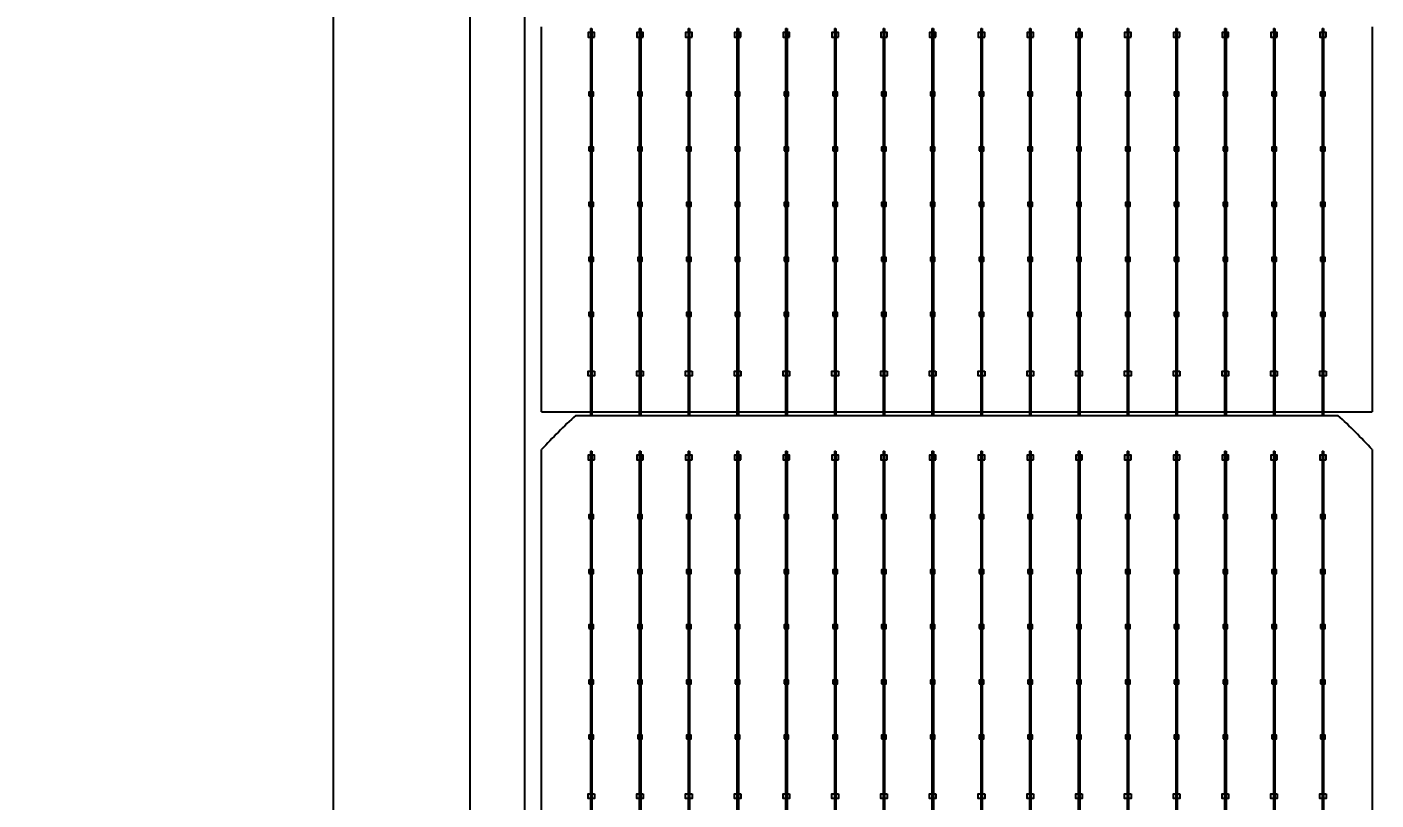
# Model space of a CAD drawing. Header units: millimetres. Extents: x 10297564 to 11610295, y -9287743 to -8409454.
# Drawn here: x 10388906 to 10393034, y -9099437 to -9097072 of the extents above; entities that cross this region are included whole.
import ezdxf

# ---------------------------------------------------------------- set-up
doc = ezdxf.new("R2010")
doc.units = ezdxf.units.MM
doc.header["$LTSCALE"] = 100
doc.layers.add('E1', color=1, linetype='Continuous')
doc.styles.add('HL-S1', font='DotumChe.ttf')
doc.styles.add('MG', font='malgun.ttf')
doc.dimstyles.new('HL-100', dxfattribs={"dimscale": 100, "dimtxt": 3, "dimasz": 4, "dimexe": 2, "dimexo": 2, "dimgap": 1, "dimtad": 1, "dimdec": 0, "dimzin": 0, "dimlunit": 6, "dimtxsty": 'HL-S1', "dimblk": 'DOTSMALL', "dimcen": 4, "dimdle": 2, "dimclrd": 256, "dimclre": 256, "dimclrt": 4, "dimazin": 0, "dimtfac": 1, "dimtdec": 0, "dimtix": 1, "dimtmove": 2, "dimatfit": 3, "dimldrblk": 'DOTSMALL', "dimfxl": 1.5, "dimtolj": 1, "dimtzin": 0, "dimlwd": -1, "dimlwe": -1, "dimarcsym": 0})

# ---------------------------------------------------------------- blocks, each defined once
blk = doc.blocks.new('*D71')
at = {"layer": 'defpoints', "color": 0, "transparency": 16777216}
for p in [(10389843.9, -9073235.9), (10390262.3, -9073235.9), (10390262.3, -9107604.7)]:
    blk.add_point(p, dxfattribs=at)
at = {"layer": 'E1', "color": 1, "transparency": 16777216}
for p, q in [((10389862.3, -9073235.9), (10389443.9, -9073235.9)), ((10389843.9, -9107204.7), (10389843.9, -9073635.9)), ((10389862.3, -9107604.7), (10389443.9, -9107604.7))]:
    blk.add_line(p, q, dxfattribs=at)
for points in [[(10389777.2, -9073635.9), (10389910.5, -9073635.9), (10389843.9, -9073235.9)], [(10389777.2, -9107204.7), (10389910.5, -9107204.7), (10389843.9, -9107604.7)]]:
    blk.add_solid(points, dxfattribs=at)
at = {"layer": 'E1', "color": 7, "transparency": 16777216, "insert": (10389234, -9090245.9), "char_height": 500, "attachment_point": 5, "rotation": 90, "style": 'MG'}
blk.add_mtext('\\A1;2464', dxfattribs=at)
blk = doc.blocks.new('_DotSmall')
at = {"color": 0, "linetype": 'ByBlock', "const_width": 0.5}
blk.add_lwpolyline([(-0.0625, 0, 1), (0.0625, 0, 1)], format="xyb", close=True, dxfattribs=at)

msp = doc.modelspace()

# ---------------------------------------------------------------- linework, layer by layer
for p, q in [((10390630.4, -9097077.1), (10390630.4, -9098260)), ((10390634.8, -9097077.1), (10390634.8, -9098260)), ((10390779.6, -9097077.1), (10390779.6, -9098260)), ((10390784.1, -9097077.1), (10390784.1, -9098260)), ((10390928.9, -9097077.1), (10390928.9, -9098260)), ((10390933.3, -9097077.1), (10390933.3, -9098260)), ((10391078.1, -9097077.1), (10391078.1, -9098260)), ((10391082.6, -9097077.1), (10391082.6, -9098260)), ((10391227.4, -9097077.1), (10391227.4, -9098260)), ((10391231.8, -9097077.1), (10391231.8, -9098260)), ((10391376.6, -9097077.1), (10391376.6, -9098260)), ((10391381.1, -9097077.1), (10391381.1, -9098260)), ((10391525.9, -9097077.1), (10391525.9, -9098260)), ((10391530.3, -9097077.1), (10391530.3, -9098260)), ((10391675.1, -9097077.1), (10391675.1, -9098260)), ((10391679.6, -9097077.1), (10391679.6, -9098260)), ((10391824.4, -9097077.1), (10391824.4, -9098260)), ((10391828.8, -9097077.1), (10391828.8, -9098260)), ((10391973.6, -9097077.1), (10391973.6, -9098260)), ((10391978.1, -9097077.1), (10391978.1, -9098260)), ((10392122.9, -9097077.1), (10392122.9, -9098260)), ((10392127.3, -9097077.1), (10392127.3, -9098260)), ((10392272.1, -9097077.1), (10392272.1, -9098260)), ((10392276.6, -9097077.1), (10392276.6, -9098260)), ((10392421.4, -9097077.1), (10392421.4, -9098260)), ((10392425.8, -9097077.1), (10392425.8, -9098260)), ((10392570.6, -9097077.1), (10392570.6, -9098260)), ((10392575.1, -9097077.1), (10392575.1, -9098260)), ((10392719.8, -9097077.1), (10392719.8, -9098260)), ((10392724.3, -9097077.1), (10392724.3, -9098260)), ((10392869.1, -9097077.1), (10392869.1, -9098260)), ((10392873.6, -9097077.1), (10392873.6, -9098260)), ((10390480.6, -9098248.8), (10393022, -9098248.8)), ((10390630.4, -9098369.8), (10390630.4, -9099552.7)), ((10390634.8, -9098369.8), (10390634.8, -9099552.7)), ((10390779.6, -9098369.8), (10390779.6, -9099552.7)), ((10390784.1, -9098369.8), (10390784.1, -9099552.7)), ((10390928.9, -9098369.8), (10390928.9, -9099552.7)), ((10390933.3, -9098369.8), (10390933.3, -9099552.7)), ((10391078.1, -9098369.8), (10391078.1, -9099552.7)), ((10391082.6, -9098369.8), (10391082.6, -9099552.7)), ((10391227.4, -9098369.8), (10391227.4, -9099552.7)), ((10391231.8, -9098369.8), (10391231.8, -9099552.7)), ((10391376.6, -9098369.8), (10391376.6, -9099552.7)), ((10391381.1, -9098369.8), (10391381.1, -9099552.7)), ((10391525.9, -9098369.8), (10391525.9, -9099552.7)), ((10391530.3, -9098369.8), (10391530.3, -9099552.7)), ((10391675.1, -9098369.8), (10391675.1, -9099552.7)), ((10391679.6, -9098369.8), (10391679.6, -9099552.7)), ((10391824.4, -9098369.8), (10391824.4, -9099552.7)), ((10391828.8, -9098369.8), (10391828.8, -9099552.7)), ((10391973.6, -9098369.8), (10391973.6, -9099552.7)), ((10391978.1, -9098369.8), (10391978.1, -9099552.7)), ((10392122.9, -9098369.8), (10392122.9, -9099552.7)), ((10392127.3, -9098369.8), (10392127.3, -9099552.7)), ((10392272.1, -9098369.8), (10392272.1, -9099552.7)), ((10392276.6, -9098369.8), (10392276.6, -9099552.7)), ((10392421.4, -9098369.8), (10392421.4, -9099552.7)), ((10392425.8, -9098369.8), (10392425.8, -9099552.7)), ((10392570.6, -9098369.8), (10392570.6, -9099552.7)), ((10392575.1, -9098369.8), (10392575.1, -9099552.7)), ((10392719.8, -9098369.8), (10392719.8, -9099552.7)), ((10392724.3, -9098369.8), (10392724.3, -9099552.7)), ((10392869.1, -9098369.8), (10392869.1, -9099552.7)), ((10392873.6, -9098369.8), (10392873.6, -9099552.7))]:
    msp.add_line(p, q)
for points in [[(10390262.3, -9073235.9), (10406065.8, -9073235.9), (10406065.8, -9107604.7), (10390262.3, -9107604.7)], [(10390429.7, -9073403.3), (10405898.4, -9073403.3), (10405898.4, -9107437.3), (10390429.7, -9107437.3)], [(10390642.4, -9097103.2), (10390642.4, -9097089.3), (10390622.9, -9097089.3), (10390622.9, -9097103.2)], [(10390791.6, -9097103.2), (10390791.6, -9097089.3), (10390772.1, -9097089.3), (10390772.1, -9097103.2)], [(10390940.9, -9097103.2), (10390940.9, -9097089.3), (10390921.3, -9097089.3), (10390921.3, -9097103.2)], [(10391090.1, -9097103.2), (10391090.1, -9097089.3), (10391070.6, -9097089.3), (10391070.6, -9097103.2)], [(10391239.4, -9097103.2), (10391239.4, -9097089.3), (10391219.8, -9097089.3), (10391219.8, -9097103.2)], [(10391388.6, -9097103.2), (10391388.6, -9097089.3), (10391369.1, -9097089.3), (10391369.1, -9097103.2)], [(10391537.9, -9097103.2), (10391537.9, -9097089.3), (10391518.3, -9097089.3), (10391518.3, -9097103.2)], [(10391687.1, -9097103.2), (10391687.1, -9097089.3), (10391667.6, -9097089.3), (10391667.6, -9097103.2)], [(10391836.4, -9097103.2), (10391836.4, -9097089.3), (10391816.8, -9097089.3), (10391816.8, -9097103.2)], [(10391985.6, -9097103.2), (10391985.6, -9097089.3), (10391966.1, -9097089.3), (10391966.1, -9097103.2)], [(10392134.9, -9097103.2), (10392134.9, -9097089.3), (10392115.3, -9097089.3), (10392115.3, -9097103.2)], [(10392284.1, -9097103.2), (10392284.1, -9097089.3), (10392264.6, -9097089.3), (10392264.6, -9097103.2)], [(10392433.3, -9097103.2), (10392433.3, -9097089.3), (10392413.8, -9097089.3), (10392413.8, -9097103.2)], [(10392582.6, -9097103.2), (10392582.6, -9097089.3), (10392563.1, -9097089.3), (10392563.1, -9097103.2)], [(10392731.8, -9097103.2), (10392731.8, -9097089.3), (10392712.3, -9097089.3), (10392712.3, -9097103.2)], [(10392881.1, -9097103.2), (10392881.1, -9097089.3), (10392861.6, -9097089.3), (10392861.6, -9097103.2)], [(10390625.6, -9097282.7), (10390639.6, -9097282.7), (10390639.6, -9097271.6), (10390625.6, -9097271.6)], [(10390774.9, -9097282.7), (10390788.8, -9097282.7), (10390788.8, -9097271.6), (10390774.9, -9097271.6)], [(10390924.1, -9097282.7), (10390938.1, -9097282.7), (10390938.1, -9097271.6), (10390924.1, -9097271.6)], [(10391073.4, -9097282.7), (10391087.3, -9097282.7), (10391087.3, -9097271.6), (10391073.4, -9097271.6)], [(10391222.6, -9097282.7), (10391236.6, -9097282.7), (10391236.6, -9097271.6), (10391222.6, -9097271.6)], [(10391371.9, -9097282.7), (10391385.8, -9097282.7), (10391385.8, -9097271.6), (10391371.9, -9097271.6)], [(10391521.1, -9097282.7), (10391535.1, -9097282.7), (10391535.1, -9097271.6), (10391521.1, -9097271.6)], [(10391670.4, -9097282.7), (10391684.3, -9097282.7), (10391684.3, -9097271.6), (10391670.4, -9097271.6)], [(10391819.6, -9097282.7), (10391833.6, -9097282.7), (10391833.6, -9097271.6), (10391819.6, -9097271.6)], [(10391968.9, -9097282.7), (10391982.8, -9097282.7), (10391982.8, -9097271.6), (10391968.9, -9097271.6)], [(10392118.1, -9097282.7), (10392132.1, -9097282.7), (10392132.1, -9097271.6), (10392118.1, -9097271.6)], [(10392267.4, -9097282.7), (10392281.3, -9097282.7), (10392281.3, -9097271.6), (10392267.4, -9097271.6)], [(10392416.6, -9097282.7), (10392430.6, -9097282.7), (10392430.6, -9097271.6), (10392416.6, -9097271.6)], [(10392565.9, -9097282.7), (10392579.8, -9097282.7), (10392579.8, -9097271.6), (10392565.9, -9097271.6)], [(10392715.1, -9097282.7), (10392729.1, -9097282.7), (10392729.1, -9097271.6), (10392715.1, -9097271.6)], [(10392864.4, -9097282.7), (10392878.3, -9097282.7), (10392878.3, -9097271.6), (10392864.4, -9097271.6)], [(10390625.6, -9097451.2), (10390639.6, -9097451.2), (10390639.6, -9097440.1), (10390625.6, -9097440.1)], [(10390774.9, -9097451.2), (10390788.8, -9097451.2), (10390788.8, -9097440.1), (10390774.9, -9097440.1)], [(10390924.1, -9097451.2), (10390938.1, -9097451.2), (10390938.1, -9097440.1), (10390924.1, -9097440.1)], [(10391073.4, -9097451.2), (10391087.3, -9097451.2), (10391087.3, -9097440.1), (10391073.4, -9097440.1)], [(10391222.6, -9097451.2), (10391236.6, -9097451.2), (10391236.6, -9097440.1), (10391222.6, -9097440.1)], [(10391371.9, -9097451.2), (10391385.8, -9097451.2), (10391385.8, -9097440.1), (10391371.9, -9097440.1)], [(10391521.1, -9097451.2), (10391535.1, -9097451.2), (10391535.1, -9097440.1), (10391521.1, -9097440.1)], [(10391670.4, -9097451.2), (10391684.3, -9097451.2), (10391684.3, -9097440.1), (10391670.4, -9097440.1)], [(10391819.6, -9097451.2), (10391833.6, -9097451.2), (10391833.6, -9097440.1), (10391819.6, -9097440.1)], [(10391968.9, -9097451.2), (10391982.8, -9097451.2), (10391982.8, -9097440.1), (10391968.9, -9097440.1)], [(10392118.1, -9097451.2), (10392132.1, -9097451.2), (10392132.1, -9097440.1), (10392118.1, -9097440.1)], [(10392267.4, -9097451.2), (10392281.3, -9097451.2), (10392281.3, -9097440.1), (10392267.4, -9097440.1)], [(10392416.6, -9097451.2), (10392430.6, -9097451.2), (10392430.6, -9097440.1), (10392416.6, -9097440.1)], [(10392565.9, -9097451.2), (10392579.8, -9097451.2), (10392579.8, -9097440.1), (10392565.9, -9097440.1)], [(10392715.1, -9097451.2), (10392729.1, -9097451.2), (10392729.1, -9097440.1), (10392715.1, -9097440.1)], [(10392864.4, -9097451.2), (10392878.3, -9097451.2), (10392878.3, -9097440.1), (10392864.4, -9097440.1)], [(10390625.6, -9097619.7), (10390639.6, -9097619.7), (10390639.6, -9097608.6), (10390625.6, -9097608.6)], [(10390774.9, -9097619.7), (10390788.8, -9097619.7), (10390788.8, -9097608.6), (10390774.9, -9097608.6)], [(10390924.1, -9097619.7), (10390938.1, -9097619.7), (10390938.1, -9097608.6), (10390924.1, -9097608.6)], [(10391073.4, -9097619.7), (10391087.3, -9097619.7), (10391087.3, -9097608.6), (10391073.4, -9097608.6)], [(10391222.6, -9097619.7), (10391236.6, -9097619.7), (10391236.6, -9097608.6), (10391222.6, -9097608.6)], [(10391371.9, -9097619.7), (10391385.8, -9097619.7), (10391385.8, -9097608.6), (10391371.9, -9097608.6)], [(10391521.1, -9097619.7), (10391535.1, -9097619.7), (10391535.1, -9097608.6), (10391521.1, -9097608.6)], [(10391670.4, -9097619.7), (10391684.3, -9097619.7), (10391684.3, -9097608.6), (10391670.4, -9097608.6)], [(10391819.6, -9097619.7), (10391833.6, -9097619.7), (10391833.6, -9097608.6), (10391819.6, -9097608.6)], [(10391968.9, -9097619.7), (10391982.8, -9097619.7), (10391982.8, -9097608.6), (10391968.9, -9097608.6)], [(10392118.1, -9097619.7), (10392132.1, -9097619.7), (10392132.1, -9097608.6), (10392118.1, -9097608.6)], [(10392267.4, -9097619.7), (10392281.3, -9097619.7), (10392281.3, -9097608.6), (10392267.4, -9097608.6)], [(10392416.6, -9097619.7), (10392430.6, -9097619.7), (10392430.6, -9097608.6), (10392416.6, -9097608.6)], [(10392565.9, -9097619.7), (10392579.8, -9097619.7), (10392579.8, -9097608.6), (10392565.9, -9097608.6)], [(10392715.1, -9097619.7), (10392729.1, -9097619.7), (10392729.1, -9097608.6), (10392715.1, -9097608.6)], [(10392864.4, -9097619.7), (10392878.3, -9097619.7), (10392878.3, -9097608.6), (10392864.4, -9097608.6)], [(10390625.6, -9097788.2), (10390639.6, -9097788.2), (10390639.6, -9097777.1), (10390625.6, -9097777.1)], [(10390774.9, -9097788.2), (10390788.8, -9097788.2), (10390788.8, -9097777.1), (10390774.9, -9097777.1)], [(10390924.1, -9097788.2), (10390938.1, -9097788.2), (10390938.1, -9097777.1), (10390924.1, -9097777.1)], [(10391073.4, -9097788.2), (10391087.3, -9097788.2), (10391087.3, -9097777.1), (10391073.4, -9097777.1)], [(10391222.6, -9097788.2), (10391236.6, -9097788.2), (10391236.6, -9097777.1), (10391222.6, -9097777.1)], [(10391371.9, -9097788.2), (10391385.8, -9097788.2), (10391385.8, -9097777.1), (10391371.9, -9097777.1)], [(10391521.1, -9097788.2), (10391535.1, -9097788.2), (10391535.1, -9097777.1), (10391521.1, -9097777.1)], [(10391670.4, -9097788.2), (10391684.3, -9097788.2), (10391684.3, -9097777.1), (10391670.4, -9097777.1)], [(10391819.6, -9097788.2), (10391833.6, -9097788.2), (10391833.6, -9097777.1), (10391819.6, -9097777.1)], [(10391968.9, -9097788.2), (10391982.8, -9097788.2), (10391982.8, -9097777.1), (10391968.9, -9097777.1)], [(10392118.1, -9097788.2), (10392132.1, -9097788.2), (10392132.1, -9097777.1), (10392118.1, -9097777.1)], [(10392267.4, -9097788.2), (10392281.3, -9097788.2), (10392281.3, -9097777.1), (10392267.4, -9097777.1)], [(10392416.6, -9097788.2), (10392430.6, -9097788.2), (10392430.6, -9097777.1), (10392416.6, -9097777.1)], [(10392565.9, -9097788.2), (10392579.8, -9097788.2), (10392579.8, -9097777.1), (10392565.9, -9097777.1)], [(10392715.1, -9097788.2), (10392729.1, -9097788.2), (10392729.1, -9097777.1), (10392715.1, -9097777.1)], [(10392864.4, -9097788.2), (10392878.3, -9097788.2), (10392878.3, -9097777.1), (10392864.4, -9097777.1)], [(10390625.6, -9097956.7), (10390639.6, -9097956.7), (10390639.6, -9097945.6), (10390625.6, -9097945.6)], [(10390774.9, -9097956.7), (10390788.8, -9097956.7), (10390788.8, -9097945.6), (10390774.9, -9097945.6)], [(10390924.1, -9097956.7), (10390938.1, -9097956.7), (10390938.1, -9097945.6), (10390924.1, -9097945.6)], [(10391073.4, -9097956.7), (10391087.3, -9097956.7), (10391087.3, -9097945.6), (10391073.4, -9097945.6)], [(10391222.6, -9097956.7), (10391236.6, -9097956.7), (10391236.6, -9097945.6), (10391222.6, -9097945.6)], [(10391371.9, -9097956.7), (10391385.8, -9097956.7), (10391385.8, -9097945.6), (10391371.9, -9097945.6)], [(10391521.1, -9097956.7), (10391535.1, -9097956.7), (10391535.1, -9097945.6), (10391521.1, -9097945.6)], [(10391670.4, -9097956.7), (10391684.3, -9097956.7), (10391684.3, -9097945.6), (10391670.4, -9097945.6)], [(10391819.6, -9097956.7), (10391833.6, -9097956.7), (10391833.6, -9097945.6), (10391819.6, -9097945.6)], [(10391968.9, -9097956.7), (10391982.8, -9097956.7), (10391982.8, -9097945.6), (10391968.9, -9097945.6)], [(10392118.1, -9097956.7), (10392132.1, -9097956.7), (10392132.1, -9097945.6), (10392118.1, -9097945.6)], [(10392267.4, -9097956.7), (10392281.3, -9097956.7), (10392281.3, -9097945.6), (10392267.4, -9097945.6)], [(10392416.6, -9097956.7), (10392430.6, -9097956.7), (10392430.6, -9097945.6), (10392416.6, -9097945.6)], [(10392565.9, -9097956.7), (10392579.8, -9097956.7), (10392579.8, -9097945.6), (10392565.9, -9097945.6)], [(10392715.1, -9097956.7), (10392729.1, -9097956.7), (10392729.1, -9097945.6), (10392715.1, -9097945.6)], [(10392864.4, -9097956.7), (10392878.3, -9097956.7), (10392878.3, -9097945.6), (10392864.4, -9097945.6)], [(10390642.4, -9098125.1), (10390642.4, -9098139), (10390622.9, -9098139), (10390622.9, -9098125.1)], [(10390791.6, -9098125.1), (10390791.6, -9098139), (10390772.1, -9098139), (10390772.1, -9098125.1)], [(10390940.9, -9098125.1), (10390940.9, -9098139), (10390921.3, -9098139), (10390921.3, -9098125.1)], [(10391090.1, -9098125.1), (10391090.1, -9098139), (10391070.6, -9098139), (10391070.6, -9098125.1)], [(10391239.4, -9098125.1), (10391239.4, -9098139), (10391219.8, -9098139), (10391219.8, -9098125.1)], [(10391388.6, -9098125.1), (10391388.6, -9098139), (10391369.1, -9098139), (10391369.1, -9098125.1)], [(10391537.9, -9098125.1), (10391537.9, -9098139), (10391518.3, -9098139), (10391518.3, -9098125.1)], [(10391687.1, -9098125.1), (10391687.1, -9098139), (10391667.6, -9098139), (10391667.6, -9098125.1)], [(10391836.4, -9098125.1), (10391836.4, -9098139), (10391816.8, -9098139), (10391816.8, -9098125.1)], [(10391985.6, -9098125.1), (10391985.6, -9098139), (10391966.1, -9098139), (10391966.1, -9098125.1)], [(10392134.9, -9098125.1), (10392134.9, -9098139), (10392115.3, -9098139), (10392115.3, -9098125.1)], [(10392284.1, -9098125.1), (10392284.1, -9098139), (10392264.6, -9098139), (10392264.6, -9098125.1)], [(10392433.3, -9098125.1), (10392433.3, -9098139), (10392413.8, -9098139), (10392413.8, -9098125.1)], [(10392582.6, -9098125.1), (10392582.6, -9098139), (10392563.1, -9098139), (10392563.1, -9098125.1)], [(10392731.8, -9098125.1), (10392731.8, -9098139), (10392712.3, -9098139), (10392712.3, -9098125.1)], [(10392881.1, -9098125.1), (10392881.1, -9098139), (10392861.6, -9098139), (10392861.6, -9098125.1)], [(10390642.4, -9098395.9), (10390642.4, -9098381.9), (10390622.9, -9098381.9), (10390622.9, -9098395.9)], [(10390791.6, -9098395.9), (10390791.6, -9098381.9), (10390772.1, -9098381.9), (10390772.1, -9098395.9)], [(10390940.9, -9098395.9), (10390940.9, -9098381.9), (10390921.3, -9098381.9), (10390921.3, -9098395.9)], [(10391090.1, -9098395.9), (10391090.1, -9098381.9), (10391070.6, -9098381.9), (10391070.6, -9098395.9)], [(10391239.4, -9098395.9), (10391239.4, -9098381.9), (10391219.8, -9098381.9), (10391219.8, -9098395.9)], [(10391388.6, -9098395.9), (10391388.6, -9098381.9), (10391369.1, -9098381.9), (10391369.1, -9098395.9)], [(10391537.9, -9098395.9), (10391537.9, -9098381.9), (10391518.3, -9098381.9), (10391518.3, -9098395.9)], [(10391687.1, -9098395.9), (10391687.1, -9098381.9), (10391667.6, -9098381.9), (10391667.6, -9098395.9)], [(10391836.4, -9098395.9), (10391836.4, -9098381.9), (10391816.8, -9098381.9), (10391816.8, -9098395.9)], [(10391985.6, -9098395.9), (10391985.6, -9098381.9), (10391966.1, -9098381.9), (10391966.1, -9098395.9)], [(10392134.9, -9098395.9), (10392134.9, -9098381.9), (10392115.3, -9098381.9), (10392115.3, -9098395.9)], [(10392284.1, -9098395.9), (10392284.1, -9098381.9), (10392264.6, -9098381.9), (10392264.6, -9098395.9)], [(10392433.3, -9098395.9), (10392433.3, -9098381.9), (10392413.8, -9098381.9), (10392413.8, -9098395.9)], [(10392582.6, -9098395.9), (10392582.6, -9098381.9), (10392563.1, -9098381.9), (10392563.1, -9098395.9)], [(10392731.8, -9098395.9), (10392731.8, -9098381.9), (10392712.3, -9098381.9), (10392712.3, -9098395.9)], [(10392881.1, -9098395.9), (10392881.1, -9098381.9), (10392861.6, -9098381.9), (10392861.6, -9098395.9)], [(10390625.6, -9098575.4), (10390639.6, -9098575.4), (10390639.6, -9098564.2), (10390625.6, -9098564.2)], [(10390774.9, -9098575.4), (10390788.8, -9098575.4), (10390788.8, -9098564.2), (10390774.9, -9098564.2)], [(10390924.1, -9098575.4), (10390938.1, -9098575.4), (10390938.1, -9098564.2), (10390924.1, -9098564.2)], [(10391073.4, -9098575.4), (10391087.3, -9098575.4), (10391087.3, -9098564.2), (10391073.4, -9098564.2)], [(10391222.6, -9098575.4), (10391236.6, -9098575.4), (10391236.6, -9098564.2), (10391222.6, -9098564.2)], [(10391371.9, -9098575.4), (10391385.8, -9098575.4), (10391385.8, -9098564.2), (10391371.9, -9098564.2)], [(10391521.1, -9098575.4), (10391535.1, -9098575.4), (10391535.1, -9098564.2), (10391521.1, -9098564.2)], [(10391670.4, -9098575.4), (10391684.3, -9098575.4), (10391684.3, -9098564.2), (10391670.4, -9098564.2)], [(10391819.6, -9098575.4), (10391833.6, -9098575.4), (10391833.6, -9098564.2), (10391819.6, -9098564.2)], [(10391968.9, -9098575.4), (10391982.8, -9098575.4), (10391982.8, -9098564.2), (10391968.9, -9098564.2)], [(10392118.1, -9098575.4), (10392132.1, -9098575.4), (10392132.1, -9098564.2), (10392118.1, -9098564.2)], [(10392267.4, -9098575.4), (10392281.3, -9098575.4), (10392281.3, -9098564.2), (10392267.4, -9098564.2)], [(10392416.6, -9098575.4), (10392430.6, -9098575.4), (10392430.6, -9098564.2), (10392416.6, -9098564.2)], [(10392565.9, -9098575.4), (10392579.8, -9098575.4), (10392579.8, -9098564.2), (10392565.9, -9098564.2)], [(10392715.1, -9098575.4), (10392729.1, -9098575.4), (10392729.1, -9098564.2), (10392715.1, -9098564.2)], [(10392864.4, -9098575.4), (10392878.3, -9098575.4), (10392878.3, -9098564.2), (10392864.4, -9098564.2)], [(10390625.6, -9098743.9), (10390639.6, -9098743.9), (10390639.6, -9098732.7), (10390625.6, -9098732.7)], [(10390774.9, -9098743.9), (10390788.8, -9098743.9), (10390788.8, -9098732.7), (10390774.9, -9098732.7)], [(10390924.1, -9098743.9), (10390938.1, -9098743.9), (10390938.1, -9098732.7), (10390924.1, -9098732.7)], [(10391073.4, -9098743.9), (10391087.3, -9098743.9), (10391087.3, -9098732.7), (10391073.4, -9098732.7)], [(10391222.6, -9098743.9), (10391236.6, -9098743.9), (10391236.6, -9098732.7), (10391222.6, -9098732.7)], [(10391371.9, -9098743.9), (10391385.8, -9098743.9), (10391385.8, -9098732.7), (10391371.9, -9098732.7)], [(10391521.1, -9098743.9), (10391535.1, -9098743.9), (10391535.1, -9098732.7), (10391521.1, -9098732.7)], [(10391670.4, -9098743.9), (10391684.3, -9098743.9), (10391684.3, -9098732.7), (10391670.4, -9098732.7)], [(10391819.6, -9098743.9), (10391833.6, -9098743.9), (10391833.6, -9098732.7), (10391819.6, -9098732.7)], [(10391968.9, -9098743.9), (10391982.8, -9098743.9), (10391982.8, -9098732.7), (10391968.9, -9098732.7)], [(10392118.1, -9098743.9), (10392132.1, -9098743.9), (10392132.1, -9098732.7), (10392118.1, -9098732.7)], [(10392267.4, -9098743.9), (10392281.3, -9098743.9), (10392281.3, -9098732.7), (10392267.4, -9098732.7)], [(10392416.6, -9098743.9), (10392430.6, -9098743.9), (10392430.6, -9098732.7), (10392416.6, -9098732.7)], [(10392565.9, -9098743.9), (10392579.8, -9098743.9), (10392579.8, -9098732.7), (10392565.9, -9098732.7)], [(10392715.1, -9098743.9), (10392729.1, -9098743.9), (10392729.1, -9098732.7), (10392715.1, -9098732.7)], [(10392864.4, -9098743.9), (10392878.3, -9098743.9), (10392878.3, -9098732.7), (10392864.4, -9098732.7)], [(10390625.6, -9098912.4), (10390639.6, -9098912.4), (10390639.6, -9098901.2), (10390625.6, -9098901.2)], [(10390774.9, -9098912.4), (10390788.8, -9098912.4), (10390788.8, -9098901.2), (10390774.9, -9098901.2)], [(10390924.1, -9098912.4), (10390938.1, -9098912.4), (10390938.1, -9098901.2), (10390924.1, -9098901.2)], [(10391073.4, -9098912.4), (10391087.3, -9098912.4), (10391087.3, -9098901.2), (10391073.4, -9098901.2)], [(10391222.6, -9098912.4), (10391236.6, -9098912.4), (10391236.6, -9098901.2), (10391222.6, -9098901.2)], [(10391371.9, -9098912.4), (10391385.8, -9098912.4), (10391385.8, -9098901.2), (10391371.9, -9098901.2)], [(10391521.1, -9098912.4), (10391535.1, -9098912.4), (10391535.1, -9098901.2), (10391521.1, -9098901.2)], [(10391670.4, -9098912.4), (10391684.3, -9098912.4), (10391684.3, -9098901.2), (10391670.4, -9098901.2)], [(10391819.6, -9098912.4), (10391833.6, -9098912.4), (10391833.6, -9098901.2), (10391819.6, -9098901.2)], [(10391968.9, -9098912.4), (10391982.8, -9098912.4), (10391982.8, -9098901.2), (10391968.9, -9098901.2)], [(10392118.1, -9098912.4), (10392132.1, -9098912.4), (10392132.1, -9098901.2), (10392118.1, -9098901.2)], [(10392267.4, -9098912.4), (10392281.3, -9098912.4), (10392281.3, -9098901.2), (10392267.4, -9098901.2)], [(10392416.6, -9098912.4), (10392430.6, -9098912.4), (10392430.6, -9098901.2), (10392416.6, -9098901.2)], [(10392565.9, -9098912.4), (10392579.8, -9098912.4), (10392579.8, -9098901.2), (10392565.9, -9098901.2)], [(10392715.1, -9098912.4), (10392729.1, -9098912.4), (10392729.1, -9098901.2), (10392715.1, -9098901.2)], [(10392864.4, -9098912.4), (10392878.3, -9098912.4), (10392878.3, -9098901.2), (10392864.4, -9098901.2)], [(10390625.6, -9099080.9), (10390639.6, -9099080.9), (10390639.6, -9099069.7), (10390625.6, -9099069.7)], [(10390774.9, -9099080.9), (10390788.8, -9099080.9), (10390788.8, -9099069.7), (10390774.9, -9099069.7)], [(10390924.1, -9099080.9), (10390938.1, -9099080.9), (10390938.1, -9099069.7), (10390924.1, -9099069.7)], [(10391073.4, -9099080.9), (10391087.3, -9099080.9), (10391087.3, -9099069.7), (10391073.4, -9099069.7)], [(10391222.6, -9099080.9), (10391236.6, -9099080.9), (10391236.6, -9099069.7), (10391222.6, -9099069.7)], [(10391371.9, -9099080.9), (10391385.8, -9099080.9), (10391385.8, -9099069.7), (10391371.9, -9099069.7)], [(10391521.1, -9099080.9), (10391535.1, -9099080.9), (10391535.1, -9099069.7), (10391521.1, -9099069.7)], [(10391670.4, -9099080.9), (10391684.3, -9099080.9), (10391684.3, -9099069.7), (10391670.4, -9099069.7)], [(10391819.6, -9099080.9), (10391833.6, -9099080.9), (10391833.6, -9099069.7), (10391819.6, -9099069.7)], [(10391968.9, -9099080.9), (10391982.8, -9099080.9), (10391982.8, -9099069.7), (10391968.9, -9099069.7)], [(10392118.1, -9099080.9), (10392132.1, -9099080.9), (10392132.1, -9099069.7), (10392118.1, -9099069.7)], [(10392267.4, -9099080.9), (10392281.3, -9099080.9), (10392281.3, -9099069.7), (10392267.4, -9099069.7)], [(10392416.6, -9099080.9), (10392430.6, -9099080.9), (10392430.6, -9099069.7), (10392416.6, -9099069.7)], [(10392565.9, -9099080.9), (10392579.8, -9099080.9), (10392579.8, -9099069.7), (10392565.9, -9099069.7)], [(10392715.1, -9099080.9), (10392729.1, -9099080.9), (10392729.1, -9099069.7), (10392715.1, -9099069.7)], [(10392864.4, -9099080.9), (10392878.3, -9099080.9), (10392878.3, -9099069.7), (10392864.4, -9099069.7)], [(10390625.6, -9099249.4), (10390639.6, -9099249.4), (10390639.6, -9099238.2), (10390625.6, -9099238.2)], [(10390774.9, -9099249.4), (10390788.8, -9099249.4), (10390788.8, -9099238.2), (10390774.9, -9099238.2)], [(10390924.1, -9099249.4), (10390938.1, -9099249.4), (10390938.1, -9099238.2), (10390924.1, -9099238.2)], [(10391073.4, -9099249.4), (10391087.3, -9099249.4), (10391087.3, -9099238.2), (10391073.4, -9099238.2)], [(10391222.6, -9099249.4), (10391236.6, -9099249.4), (10391236.6, -9099238.2), (10391222.6, -9099238.2)], [(10391371.9, -9099249.4), (10391385.8, -9099249.4), (10391385.8, -9099238.2), (10391371.9, -9099238.2)], [(10391521.1, -9099249.4), (10391535.1, -9099249.4), (10391535.1, -9099238.2), (10391521.1, -9099238.2)], [(10391670.4, -9099249.4), (10391684.3, -9099249.4), (10391684.3, -9099238.2), (10391670.4, -9099238.2)], [(10391819.6, -9099249.4), (10391833.6, -9099249.4), (10391833.6, -9099238.2), (10391819.6, -9099238.2)], [(10391968.9, -9099249.4), (10391982.8, -9099249.4), (10391982.8, -9099238.2), (10391968.9, -9099238.2)], [(10392118.1, -9099249.4), (10392132.1, -9099249.4), (10392132.1, -9099238.2), (10392118.1, -9099238.2)], [(10392267.4, -9099249.4), (10392281.3, -9099249.4), (10392281.3, -9099238.2), (10392267.4, -9099238.2)], [(10392416.6, -9099249.4), (10392430.6, -9099249.4), (10392430.6, -9099238.2), (10392416.6, -9099238.2)], [(10392565.9, -9099249.4), (10392579.8, -9099249.4), (10392579.8, -9099238.2), (10392565.9, -9099238.2)], [(10392715.1, -9099249.4), (10392729.1, -9099249.4), (10392729.1, -9099238.2), (10392715.1, -9099238.2)], [(10392864.4, -9099249.4), (10392878.3, -9099249.4), (10392878.3, -9099238.2), (10392864.4, -9099238.2)], [(10390642.4, -9099417.7), (10390642.4, -9099431.7), (10390622.9, -9099431.7), (10390622.9, -9099417.7)], [(10390791.6, -9099417.7), (10390791.6, -9099431.7), (10390772.1, -9099431.7), (10390772.1, -9099417.7)], [(10390940.9, -9099417.7), (10390940.9, -9099431.7), (10390921.3, -9099431.7), (10390921.3, -9099417.7)], [(10391090.1, -9099417.7), (10391090.1, -9099431.7), (10391070.6, -9099431.7), (10391070.6, -9099417.7)], [(10391239.4, -9099417.7), (10391239.4, -9099431.7), (10391219.8, -9099431.7), (10391219.8, -9099417.7)], [(10391388.6, -9099417.7), (10391388.6, -9099431.7), (10391369.1, -9099431.7), (10391369.1, -9099417.7)], [(10391537.9, -9099417.7), (10391537.9, -9099431.7), (10391518.3, -9099431.7), (10391518.3, -9099417.7)], [(10391687.1, -9099417.7), (10391687.1, -9099431.7), (10391667.6, -9099431.7), (10391667.6, -9099417.7)], [(10391836.4, -9099417.7), (10391836.4, -9099431.7), (10391816.8, -9099431.7), (10391816.8, -9099417.7)], [(10391985.6, -9099417.7), (10391985.6, -9099431.7), (10391966.1, -9099431.7), (10391966.1, -9099417.7)], [(10392134.9, -9099417.7), (10392134.9, -9099431.7), (10392115.3, -9099431.7), (10392115.3, -9099417.7)], [(10392284.1, -9099417.7), (10392284.1, -9099431.7), (10392264.6, -9099431.7), (10392264.6, -9099417.7)], [(10392433.3, -9099417.7), (10392433.3, -9099431.7), (10392413.8, -9099431.7), (10392413.8, -9099417.7)], [(10392582.6, -9099417.7), (10392582.6, -9099431.7), (10392563.1, -9099431.7), (10392563.1, -9099417.7)], [(10392731.8, -9099417.7), (10392731.8, -9099431.7), (10392712.3, -9099431.7), (10392712.3, -9099417.7)], [(10392881.1, -9099417.7), (10392881.1, -9099431.7), (10392861.6, -9099431.7), (10392861.6, -9099417.7)]]:
    msp.add_lwpolyline(points, close=True)
for points in [[(10390480.6, -9098248.8), (10390480.6, -9097072)], [(10390630.4, -9097077.1), (10390634.8, -9097077.1)], [(10390779.6, -9097077.1), (10390784.1, -9097077.1)], [(10390928.9, -9097077.1), (10390933.3, -9097077.1)], [(10391078.1, -9097077.1), (10391082.6, -9097077.1)], [(10391227.4, -9097077.1), (10391231.8, -9097077.1)], [(10391376.6, -9097077.1), (10391381.1, -9097077.1)], [(10391525.9, -9097077.1), (10391530.3, -9097077.1)], [(10391675.1, -9097077.1), (10391679.6, -9097077.1)], [(10391824.4, -9097077.1), (10391828.8, -9097077.1)], [(10391973.6, -9097077.1), (10391978.1, -9097077.1)], [(10392122.9, -9097077.1), (10392127.3, -9097077.1)], [(10392272.1, -9097077.1), (10392276.6, -9097077.1)], [(10392421.4, -9097077.1), (10392425.8, -9097077.1)], [(10392570.6, -9097077.1), (10392575.1, -9097077.1)], [(10392719.8, -9097077.1), (10392724.3, -9097077.1)], [(10392869.1, -9097077.1), (10392873.6, -9097077.1)], [(10393022, -9097072), (10393022, -9098248.8)], [(10390585.3, -9098260), (10392917.3, -9098260)], [(10390480.6, -9099541.5), (10390480.6, -9098364.6)], [(10390630.4, -9098369.8), (10390634.8, -9098369.8)], [(10390779.6, -9098369.8), (10390784.1, -9098369.8)], [(10390928.9, -9098369.8), (10390933.3, -9098369.8)], [(10391078.1, -9098369.8), (10391082.6, -9098369.8)], [(10391227.4, -9098369.8), (10391231.8, -9098369.8)], [(10391376.6, -9098369.8), (10391381.1, -9098369.8)], [(10391525.9, -9098369.8), (10391530.3, -9098369.8)], [(10391675.1, -9098369.8), (10391679.6, -9098369.8)], [(10391824.4, -9098369.8), (10391828.8, -9098369.8)], [(10391973.6, -9098369.8), (10391978.1, -9098369.8)], [(10392122.9, -9098369.8), (10392127.3, -9098369.8)], [(10392272.1, -9098369.8), (10392276.6, -9098369.8)], [(10392421.4, -9098369.8), (10392425.8, -9098369.8)], [(10392570.6, -9098369.8), (10392575.1, -9098369.8)], [(10392719.8, -9098369.8), (10392724.3, -9098369.8)], [(10392869.1, -9098369.8), (10392873.6, -9098369.8)], [(10393022, -9098364.6), (10393022, -9099541.5)]]:
    msp.add_lwpolyline(points)
for centre, start, end in [((10391749.9, -9099529.3), 132.5369, 137.4631), ((10391752.7, -9099529.3), 42.5369, 47.4631)]:
    msp.add_arc(centre, 1722.6, start, end)

# ---------------------------------------------------------------- dimensions: what is measured, and where the dimension line sits
at = {"layer": 'E1'}
dim = msp.add_linear_dim(base=(10389843.9, -9073235.9), p1=(10390262.3, -9107604.7), p2=(10390262.3, -9073235.9), angle=90, text='2464', dimstyle='HL-100', override={"dimscale": 200, "dimtxt": 2.5, "dimasz": 2, "dimtxsty": 'MG', "dimsah": 1, "dimclrd": 1, "dimclre": 1, "dimclrt": 7}, dxfattribs=at)
dim.commit()
dim.dimension.update_dxf_attribs({"geometry": '*D71', "text_midpoint": (10389234, -9090245.9), "dimtype": 160})

doc.saveas('drawing.dxf')
